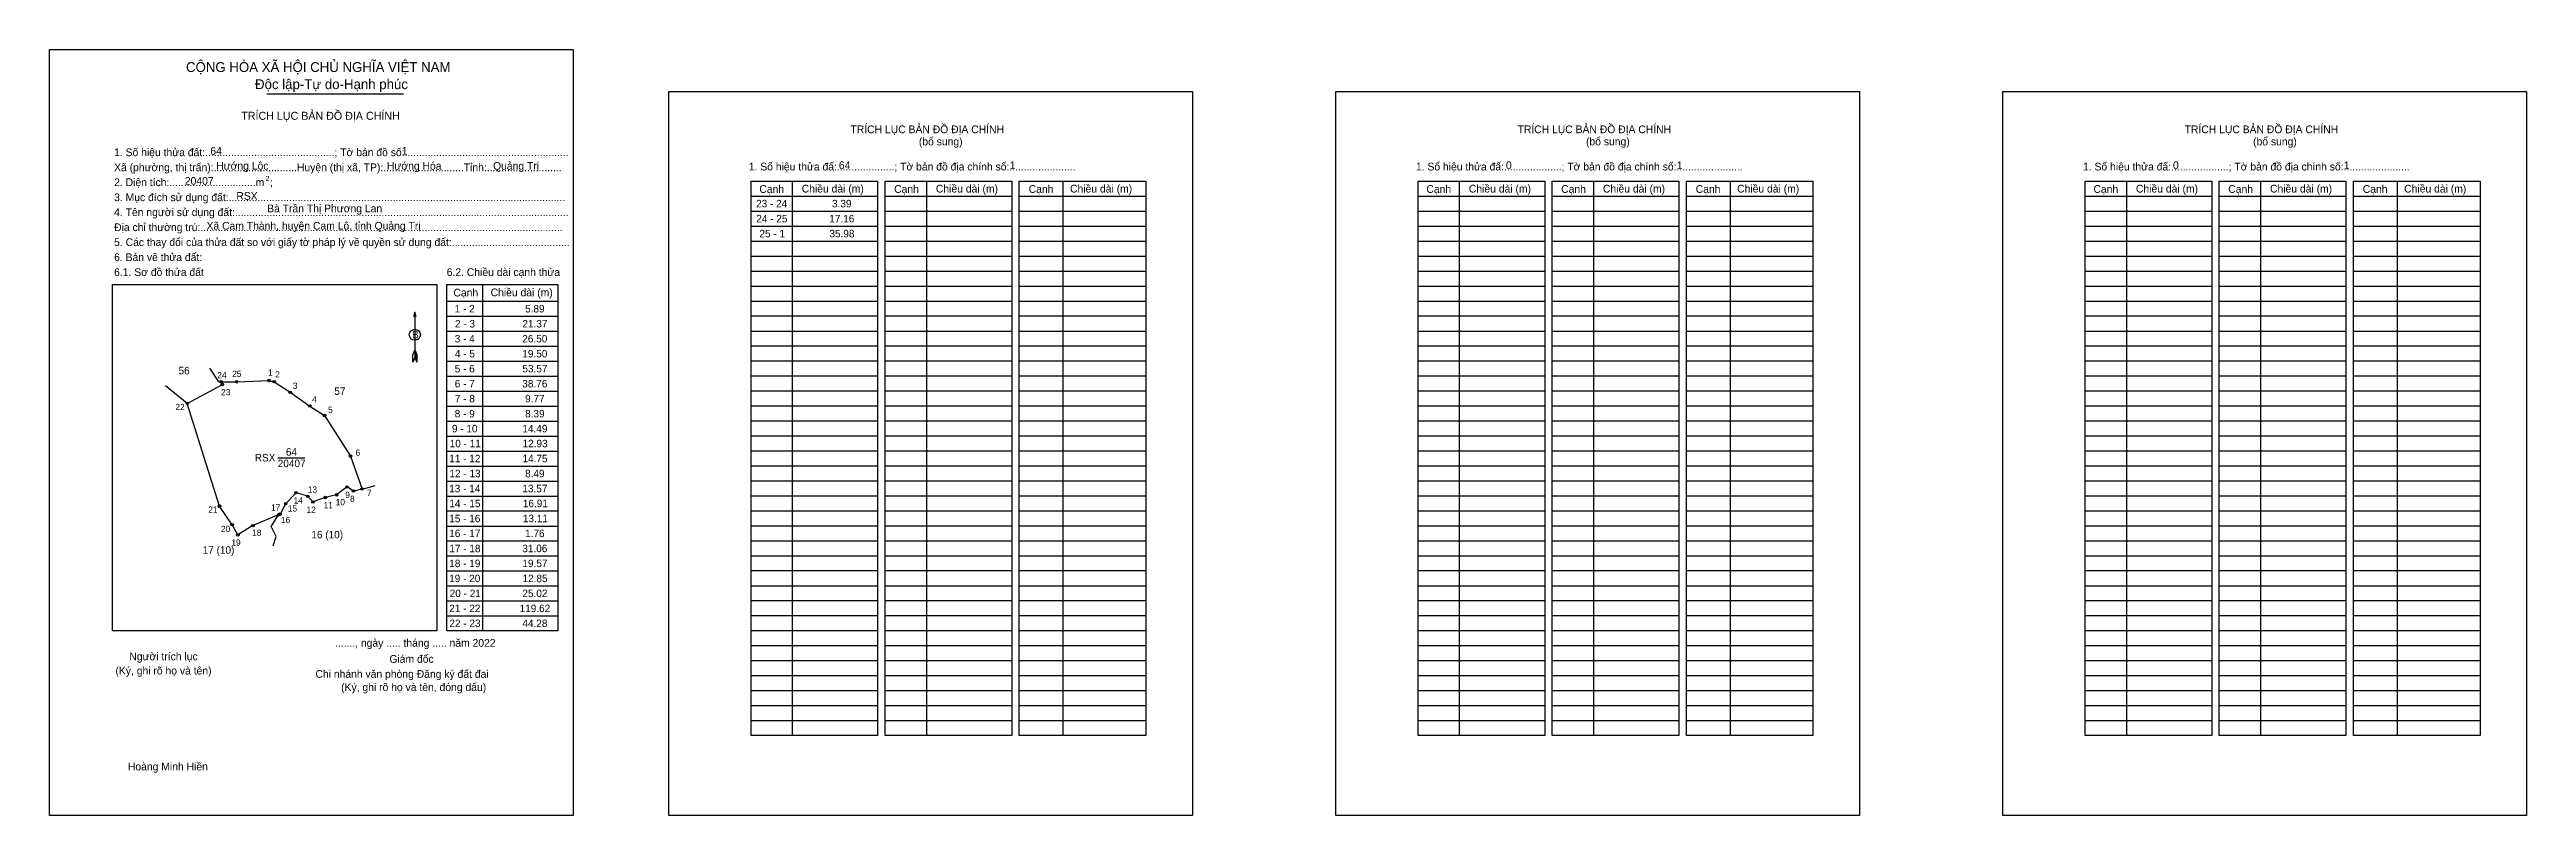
# Model space of a CAD drawing. Extents: x 547205 to 549957, y 1833161 to 1834012.
import ezdxf

# ---------------------------------------------------------------- set-up
doc = ezdxf.new("R2010")
doc.units = 0
for name, color, linetype in [('Level 1', 7, 'Continuous'), ('Level 10', 7, 'Continuous'), ('Level 11', 7, 'Continuous'), ('Level 12', 7, 'Continuous'), ('Level 13', 7, 'Continuous'), ('Level 2', 7, 'Continuous'), ('Level 52', 7, 'Continuous'), ('Level 6', 7, 'Continuous'), ('Level 9', 7, 'Continuous')]:
    doc.layers.add(name, color=color, linetype=linetype)

msp = doc.modelspace()

# ---------------------------------------------------------------- linework, layer by layer
at = {"layer": 'Level 1'}
for p, q in [((547204.5, 1834011.9), (547204.5, 1834011.9)), ((547892.7, 1833965.4), (547892.7, 1833965.4)), ((547984.1, 1833849), (548124.7, 1833849)), ((548029.8, 1833865.6), (548029.8, 1833249.6)), ((548133.1, 1833849), (548273.8, 1833849)), ((548178.9, 1833865.6), (548178.9, 1833249.6)), ((548282.2, 1833849), (548422.8, 1833849)), ((548330.7, 1833865.6), (548330.7, 1833249.6)), ((548725.4, 1833849), (548866.1, 1833849)), ((548771.2, 1833865.6), (548771.2, 1833249.6)), ((548874.4, 1833849), (549015.1, 1833849)), ((548920.2, 1833865.6), (548920.2, 1833249.6)), ((549023.5, 1833849), (549164.2, 1833849)), ((549072, 1833865.6), (549072, 1833249.6)), ((549466.7, 1833849), (549607.4, 1833849)), ((549512.5, 1833865.6), (549512.5, 1833249.6)), ((549615.7, 1833849), (549756.4, 1833849)), ((549661.5, 1833865.6), (549661.5, 1833249.6)), ((549764.8, 1833849), (549905.5, 1833849)), ((549813.4, 1833865.6), (549813.4, 1833249.6)), ((547984.1, 1833832.3), (548124.7, 1833832.3)), ((547984.1, 1833815.7), (548124.7, 1833815.7)), ((548133.1, 1833832.3), (548273.8, 1833832.3)), ((548133.1, 1833815.7), (548273.8, 1833815.7)), ((548282.2, 1833832.3), (548422.8, 1833832.3)), ((548282.2, 1833815.7), (548422.8, 1833815.7)), ((548725.4, 1833832.3), (548866.1, 1833832.3)), ((548725.4, 1833815.7), (548866.1, 1833815.7)), ((548874.4, 1833832.3), (549015.1, 1833832.3)), ((548874.4, 1833815.7), (549015.1, 1833815.7)), ((549023.5, 1833832.3), (549164.2, 1833832.3)), ((549023.5, 1833815.7), (549164.2, 1833815.7)), ((549466.7, 1833832.3), (549607.4, 1833832.3)), ((549466.7, 1833815.7), (549607.4, 1833815.7)), ((549615.7, 1833832.3), (549756.4, 1833832.3)), ((549615.7, 1833815.7), (549756.4, 1833815.7)), ((549764.8, 1833832.3), (549905.5, 1833832.3)), ((549764.8, 1833815.7), (549905.5, 1833815.7)), ((547984.1, 1833799), (548124.7, 1833799)), ((548133.1, 1833799), (548273.8, 1833799)), ((548282.2, 1833799), (548422.8, 1833799)), ((548725.4, 1833799), (548866.1, 1833799)), ((548874.4, 1833799), (549015.1, 1833799)), ((549023.5, 1833799), (549164.2, 1833799)), ((549466.7, 1833799), (549607.4, 1833799)), ((549615.7, 1833799), (549756.4, 1833799)), ((549764.8, 1833799), (549905.5, 1833799)), ((547984.1, 1833782.4), (548124.7, 1833782.4)), ((547984.1, 1833765.7), (548124.7, 1833765.7)), ((548133.1, 1833782.4), (548273.8, 1833782.4)), ((548133.1, 1833765.7), (548273.8, 1833765.7)), ((548282.2, 1833782.4), (548422.8, 1833782.4)), ((548282.2, 1833765.7), (548422.8, 1833765.7)), ((548725.4, 1833782.4), (548866.1, 1833782.4)), ((548725.4, 1833765.7), (548866.1, 1833765.7)), ((548874.4, 1833782.4), (549015.1, 1833782.4)), ((548874.4, 1833765.7), (549015.1, 1833765.7)), ((549023.5, 1833782.4), (549164.2, 1833782.4)), ((549023.5, 1833765.7), (549164.2, 1833765.7)), ((549466.7, 1833782.4), (549607.4, 1833782.4)), ((549466.7, 1833765.7), (549607.4, 1833765.7)), ((549615.7, 1833782.4), (549756.4, 1833782.4)), ((549615.7, 1833765.7), (549756.4, 1833765.7)), ((549764.8, 1833782.4), (549905.5, 1833782.4)), ((549764.8, 1833765.7), (549905.5, 1833765.7)), ((547274.6, 1833750.8), (547274.6, 1833750.8)), ((547685.8, 1833750.8), (547685.8, 1833365.9)), ((547984.1, 1833749.1), (548124.7, 1833749.1)), ((548133.1, 1833749.1), (548273.8, 1833749.1)), ((548282.2, 1833749.1), (548422.8, 1833749.1)), ((548725.4, 1833749.1), (548866.1, 1833749.1)), ((548874.4, 1833749.1), (549015.1, 1833749.1)), ((549023.5, 1833749.1), (549164.2, 1833749.1)), ((549466.7, 1833749.1), (549607.4, 1833749.1)), ((549615.7, 1833749.1), (549756.4, 1833749.1)), ((549764.8, 1833749.1), (549905.5, 1833749.1)), ((547610.5, 1833720.1), (547610.5, 1833669.7)), ((547645.9, 1833732.2), (547769.3, 1833732.2)), ((547645.9, 1833715.5), (547769.3, 1833715.5)), ((547984.1, 1833732.4), (548124.7, 1833732.4)), ((547984.1, 1833715.8), (548124.7, 1833715.8)), ((548133.1, 1833732.4), (548273.8, 1833732.4)), ((548133.1, 1833715.8), (548273.8, 1833715.8)), ((548282.2, 1833732.4), (548422.8, 1833732.4)), ((548282.2, 1833715.8), (548422.8, 1833715.8)), ((548725.4, 1833732.4), (548866.1, 1833732.4)), ((548725.4, 1833715.8), (548866.1, 1833715.8)), ((548874.4, 1833732.4), (549015.1, 1833732.4)), ((548874.4, 1833715.8), (549015.1, 1833715.8)), ((549023.5, 1833732.4), (549164.2, 1833732.4)), ((549023.5, 1833715.8), (549164.2, 1833715.8)), ((549466.7, 1833732.4), (549607.4, 1833732.4)), ((549466.7, 1833715.8), (549607.4, 1833715.8)), ((549615.7, 1833732.4), (549756.4, 1833732.4)), ((549615.7, 1833715.8), (549756.4, 1833715.8)), ((549764.8, 1833732.4), (549905.5, 1833732.4)), ((549764.8, 1833715.8), (549905.5, 1833715.8)), ((547610.5, 1833678), (547608.4, 1833672.9)), ((547610.5, 1833678), (547612.6, 1833672.9)), ((547645.9, 1833698.9), (547769.3, 1833698.9)), ((547645.9, 1833682.2), (547769.3, 1833682.2)), ((547984.1, 1833699.1), (548124.7, 1833699.1)), ((547984.1, 1833682.5), (548124.7, 1833682.5)), ((548133.1, 1833699.1), (548273.8, 1833699.1)), ((548133.1, 1833682.5), (548273.8, 1833682.5)), ((548282.2, 1833699.1), (548422.8, 1833699.1)), ((548282.2, 1833682.5), (548422.8, 1833682.5)), ((548725.4, 1833699.1), (548866.1, 1833699.1)), ((548725.4, 1833682.5), (548866.1, 1833682.5)), ((548874.4, 1833699.1), (549015.1, 1833699.1)), ((548874.4, 1833682.5), (549015.1, 1833682.5)), ((549023.5, 1833699.1), (549164.2, 1833699.1)), ((549023.5, 1833682.5), (549164.2, 1833682.5)), ((549466.7, 1833699.1), (549607.4, 1833699.1)), ((549466.7, 1833682.5), (549607.4, 1833682.5)), ((549615.7, 1833699.1), (549756.4, 1833699.1)), ((549615.7, 1833682.5), (549756.4, 1833682.5)), ((549764.8, 1833699.1), (549905.5, 1833699.1)), ((549764.8, 1833682.5), (549905.5, 1833682.5)), ((547608.3, 1833664.6), (547608.4, 1833672.9)), ((547610.5, 1833669.7), (547608.3, 1833664.6)), ((547610.5, 1833677.3), (547612.6, 1833672.2)), ((547610.5, 1833676.6), (547612.6, 1833671.4)), ((547610.5, 1833675.9), (547612.7, 1833670.7)), ((547610.5, 1833675.1), (547612.7, 1833669.9)), ((547610.5, 1833674.4), (547612.7, 1833669.2)), ((547610.5, 1833673.7), (547612.7, 1833668.4)), ((547610.5, 1833673), (547612.7, 1833667.7)), ((547610.5, 1833672.2), (547612.7, 1833666.9)), ((547610.5, 1833671.5), (547612.7, 1833666.2)), ((547610.5, 1833670.8), (547612.7, 1833665.5)), ((547610.5, 1833669.7), (547612.7, 1833664.6)), ((547612.7, 1833664.6), (547612.6, 1833672.9)), ((547645.9, 1833665.6), (547769.3, 1833665.6)), ((547984.1, 1833665.8), (548124.7, 1833665.8)), ((548133.1, 1833665.8), (548273.8, 1833665.8)), ((548282.2, 1833665.8), (548422.8, 1833665.8)), ((548725.4, 1833665.8), (548866.1, 1833665.8)), ((548874.4, 1833665.8), (549015.1, 1833665.8)), ((549023.5, 1833665.8), (549164.2, 1833665.8)), ((549466.7, 1833665.8), (549607.4, 1833665.8)), ((549615.7, 1833665.8), (549756.4, 1833665.8)), ((549764.8, 1833665.8), (549905.5, 1833665.8)), ((547645.9, 1833648.9), (547769.3, 1833648.9)), ((547645.9, 1833632.3), (547769.3, 1833632.3)), ((547984.1, 1833649.2), (548124.7, 1833649.2)), ((547984.1, 1833632.5), (548124.7, 1833632.5)), ((548133.1, 1833649.2), (548273.8, 1833649.2)), ((548133.1, 1833632.5), (548273.8, 1833632.5)), ((548282.2, 1833649.2), (548422.8, 1833649.2)), ((548282.2, 1833632.5), (548422.8, 1833632.5)), ((548725.4, 1833649.2), (548866.1, 1833649.2)), ((548725.4, 1833632.5), (548866.1, 1833632.5)), ((548874.4, 1833649.2), (549015.1, 1833649.2)), ((548874.4, 1833632.5), (549015.1, 1833632.5)), ((549023.5, 1833649.2), (549164.2, 1833649.2)), ((549023.5, 1833632.5), (549164.2, 1833632.5)), ((549466.7, 1833649.2), (549607.4, 1833649.2)), ((549466.7, 1833632.5), (549607.4, 1833632.5)), ((549615.7, 1833649.2), (549756.4, 1833649.2)), ((549615.7, 1833632.5), (549756.4, 1833632.5)), ((549764.8, 1833649.2), (549905.5, 1833649.2)), ((549764.8, 1833632.5), (549905.5, 1833632.5)), ((547645.9, 1833615.6), (547769.3, 1833615.6)), ((547645.9, 1833599), (547769.3, 1833599)), ((547984.1, 1833615.9), (548124.7, 1833615.9)), ((547984.1, 1833599.2), (548124.7, 1833599.2)), ((548133.1, 1833615.9), (548273.8, 1833615.9)), ((548133.1, 1833599.2), (548273.8, 1833599.2)), ((548282.2, 1833615.9), (548422.8, 1833615.9)), ((548282.2, 1833599.2), (548422.8, 1833599.2)), ((548725.4, 1833615.9), (548866.1, 1833615.9)), ((548725.4, 1833599.2), (548866.1, 1833599.2)), ((548874.4, 1833615.9), (549015.1, 1833615.9)), ((548874.4, 1833599.2), (549015.1, 1833599.2)), ((549023.5, 1833615.9), (549164.2, 1833615.9)), ((549023.5, 1833599.2), (549164.2, 1833599.2)), ((549466.7, 1833615.9), (549607.4, 1833615.9)), ((549466.7, 1833599.2), (549607.4, 1833599.2)), ((549615.7, 1833615.9), (549756.4, 1833615.9)), ((549615.7, 1833599.2), (549756.4, 1833599.2)), ((549764.8, 1833615.9), (549905.5, 1833615.9)), ((549764.8, 1833599.2), (549905.5, 1833599.2)), ((547645.9, 1833582.3), (547769.3, 1833582.3)), ((547984.1, 1833582.6), (548124.7, 1833582.6)), ((548133.1, 1833582.6), (548273.8, 1833582.6)), ((548282.2, 1833582.6), (548422.8, 1833582.6)), ((548725.4, 1833582.6), (548866.1, 1833582.6)), ((548874.4, 1833582.6), (549015.1, 1833582.6)), ((549023.5, 1833582.6), (549164.2, 1833582.6)), ((549466.7, 1833582.6), (549607.4, 1833582.6)), ((549615.7, 1833582.6), (549756.4, 1833582.6)), ((549764.8, 1833582.6), (549905.5, 1833582.6)), ((547645.9, 1833565.7), (547769.3, 1833565.7)), ((547645.9, 1833549), (547769.3, 1833549)), ((547984.1, 1833565.9), (548124.7, 1833565.9)), ((547984.1, 1833549.3), (548124.7, 1833549.3)), ((548133.1, 1833565.9), (548273.8, 1833565.9)), ((548133.1, 1833549.3), (548273.8, 1833549.3)), ((548282.2, 1833565.9), (548422.8, 1833565.9)), ((548282.2, 1833549.3), (548422.8, 1833549.3)), ((548725.4, 1833565.9), (548866.1, 1833565.9)), ((548725.4, 1833549.3), (548866.1, 1833549.3)), ((548874.4, 1833565.9), (549015.1, 1833565.9)), ((548874.4, 1833549.3), (549015.1, 1833549.3)), ((549023.5, 1833565.9), (549164.2, 1833565.9)), ((549023.5, 1833549.3), (549164.2, 1833549.3)), ((549466.7, 1833565.9), (549607.4, 1833565.9)), ((549466.7, 1833549.3), (549607.4, 1833549.3)), ((549615.7, 1833565.9), (549756.4, 1833565.9)), ((549615.7, 1833549.3), (549756.4, 1833549.3)), ((549764.8, 1833565.9), (549905.5, 1833565.9)), ((549764.8, 1833549.3), (549905.5, 1833549.3)), ((547645.9, 1833532.4), (547769.3, 1833532.4)), ((547645.9, 1833515.7), (547769.3, 1833515.7)), ((547984.1, 1833532.6), (548124.7, 1833532.6)), ((547984.1, 1833516), (548124.7, 1833516)), ((548133.1, 1833532.6), (548273.8, 1833532.6)), ((548133.1, 1833516), (548273.8, 1833516)), ((548282.2, 1833532.6), (548422.8, 1833532.6)), ((548282.2, 1833516), (548422.8, 1833516)), ((548725.4, 1833532.6), (548866.1, 1833532.6)), ((548725.4, 1833516), (548866.1, 1833516)), ((548874.4, 1833532.6), (549015.1, 1833532.6)), ((548874.4, 1833516), (549015.1, 1833516)), ((549023.5, 1833532.6), (549164.2, 1833532.6)), ((549023.5, 1833516), (549164.2, 1833516)), ((549466.7, 1833532.6), (549607.4, 1833532.6)), ((549466.7, 1833516), (549607.4, 1833516)), ((549615.7, 1833532.6), (549756.4, 1833532.6)), ((549615.7, 1833516), (549756.4, 1833516)), ((549764.8, 1833532.6), (549905.5, 1833532.6)), ((549764.8, 1833516), (549905.5, 1833516)), ((547645.9, 1833499.1), (547769.3, 1833499.1)), ((547984.1, 1833499.3), (548124.7, 1833499.3)), ((548133.1, 1833499.3), (548273.8, 1833499.3)), ((548282.2, 1833499.3), (548422.8, 1833499.3)), ((548725.4, 1833499.3), (548866.1, 1833499.3)), ((548874.4, 1833499.3), (549015.1, 1833499.3)), ((549023.5, 1833499.3), (549164.2, 1833499.3)), ((549466.7, 1833499.3), (549607.4, 1833499.3)), ((549615.7, 1833499.3), (549756.4, 1833499.3)), ((549764.8, 1833499.3), (549905.5, 1833499.3)), ((547645.9, 1833482.4), (547769.3, 1833482.4)), ((547645.9, 1833465.8), (547769.3, 1833465.8)), ((547984.1, 1833482.7), (548124.7, 1833482.7)), ((547984.1, 1833466), (548124.7, 1833466)), ((548133.1, 1833482.7), (548273.8, 1833482.7)), ((548133.1, 1833466), (548273.8, 1833466)), ((548282.2, 1833482.7), (548422.8, 1833482.7)), ((548282.2, 1833466), (548422.8, 1833466)), ((548725.4, 1833482.7), (548866.1, 1833482.7)), ((548725.4, 1833466), (548866.1, 1833466)), ((548874.4, 1833482.7), (549015.1, 1833482.7)), ((548874.4, 1833466), (549015.1, 1833466)), ((549023.5, 1833482.7), (549164.2, 1833482.7)), ((549023.5, 1833466), (549164.2, 1833466)), ((549466.7, 1833482.7), (549607.4, 1833482.7)), ((549466.7, 1833466), (549607.4, 1833466)), ((549615.7, 1833482.7), (549756.4, 1833482.7)), ((549615.7, 1833466), (549756.4, 1833466)), ((549764.8, 1833482.7), (549905.5, 1833482.7)), ((549764.8, 1833466), (549905.5, 1833466)), ((547645.9, 1833449.1), (547769.3, 1833449.1)), ((547645.9, 1833432.5), (547769.3, 1833432.5)), ((547984.1, 1833449.4), (548124.7, 1833449.4)), ((547984.1, 1833432.8), (548124.7, 1833432.8)), ((548133.1, 1833449.4), (548273.8, 1833449.4)), ((548133.1, 1833432.8), (548273.8, 1833432.8)), ((548282.2, 1833449.4), (548422.8, 1833449.4)), ((548282.2, 1833432.8), (548422.8, 1833432.8)), ((548725.4, 1833449.4), (548866.1, 1833449.4)), ((548725.4, 1833432.8), (548866.1, 1833432.8)), ((548874.4, 1833449.4), (549015.1, 1833449.4)), ((548874.4, 1833432.8), (549015.1, 1833432.8)), ((549023.5, 1833449.4), (549164.2, 1833449.4)), ((549023.5, 1833432.8), (549164.2, 1833432.8)), ((549466.7, 1833449.4), (549607.4, 1833449.4)), ((549466.7, 1833432.8), (549607.4, 1833432.8)), ((549615.7, 1833449.4), (549756.4, 1833449.4)), ((549615.7, 1833432.8), (549756.4, 1833432.8)), ((549764.8, 1833449.4), (549905.5, 1833449.4)), ((549764.8, 1833432.8), (549905.5, 1833432.8)), ((547645.9, 1833415.8), (547769.3, 1833415.8)), ((547984.1, 1833416.1), (548124.7, 1833416.1)), ((548133.1, 1833416.1), (548273.8, 1833416.1)), ((548282.2, 1833416.1), (548422.8, 1833416.1)), ((548725.4, 1833416.1), (548866.1, 1833416.1)), ((548874.4, 1833416.1), (549015.1, 1833416.1)), ((549023.5, 1833416.1), (549164.2, 1833416.1)), ((549466.7, 1833416.1), (549607.4, 1833416.1)), ((549615.7, 1833416.1), (549756.4, 1833416.1)), ((549764.8, 1833416.1), (549905.5, 1833416.1)), ((547645.9, 1833399.2), (547769.3, 1833399.2)), ((547645.9, 1833382.5), (547769.3, 1833382.5)), ((547984.1, 1833399.5), (548124.7, 1833399.5)), ((547984.1, 1833382.8), (548124.7, 1833382.8)), ((548133.1, 1833399.5), (548273.8, 1833399.5)), ((548133.1, 1833382.8), (548273.8, 1833382.8)), ((548282.2, 1833399.5), (548422.8, 1833399.5)), ((548282.2, 1833382.8), (548422.8, 1833382.8)), ((548725.4, 1833399.5), (548866.1, 1833399.5)), ((548725.4, 1833382.8), (548866.1, 1833382.8)), ((548874.4, 1833399.5), (549015.1, 1833399.5)), ((548874.4, 1833382.8), (549015.1, 1833382.8)), ((549023.5, 1833399.5), (549164.2, 1833399.5)), ((549023.5, 1833382.8), (549164.2, 1833382.8)), ((549466.7, 1833399.5), (549607.4, 1833399.5)), ((549466.7, 1833382.8), (549607.4, 1833382.8)), ((549615.7, 1833399.5), (549756.4, 1833399.5)), ((549615.7, 1833382.8), (549756.4, 1833382.8)), ((549764.8, 1833399.5), (549905.5, 1833399.5)), ((549764.8, 1833382.8), (549905.5, 1833382.8)), ((547634.8, 1833365.9), (547634.8, 1833365.9)), ((547984.1, 1833366.2), (548124.7, 1833366.2)), ((547984.1, 1833349.5), (548124.7, 1833349.5)), ((548133.1, 1833366.2), (548273.8, 1833366.2)), ((548133.1, 1833349.5), (548273.8, 1833349.5)), ((548282.2, 1833366.2), (548422.8, 1833366.2)), ((548282.2, 1833349.5), (548422.8, 1833349.5)), ((548725.4, 1833366.2), (548866.1, 1833366.2)), ((548725.4, 1833349.5), (548866.1, 1833349.5)), ((548874.4, 1833366.2), (549015.1, 1833366.2)), ((548874.4, 1833349.5), (549015.1, 1833349.5)), ((549023.5, 1833366.2), (549164.2, 1833366.2)), ((549023.5, 1833349.5), (549164.2, 1833349.5)), ((549466.7, 1833366.2), (549607.4, 1833366.2)), ((549466.7, 1833349.5), (549607.4, 1833349.5)), ((549615.7, 1833366.2), (549756.4, 1833366.2)), ((549615.7, 1833349.5), (549756.4, 1833349.5)), ((549764.8, 1833366.2), (549905.5, 1833366.2)), ((549764.8, 1833349.5), (549905.5, 1833349.5)), ((547984.1, 1833332.9), (548124.7, 1833332.9)), ((548133.1, 1833332.9), (548273.8, 1833332.9)), ((548282.2, 1833332.9), (548422.8, 1833332.9)), ((548725.4, 1833332.9), (548866.1, 1833332.9)), ((548874.4, 1833332.9), (549015.1, 1833332.9)), ((549023.5, 1833332.9), (549164.2, 1833332.9)), ((549466.7, 1833332.9), (549607.4, 1833332.9)), ((549615.7, 1833332.9), (549756.4, 1833332.9)), ((549764.8, 1833332.9), (549905.5, 1833332.9)), ((547984.1, 1833316.2), (548124.7, 1833316.2)), ((547984.1, 1833299.6), (548124.7, 1833299.6)), ((548133.1, 1833316.2), (548273.8, 1833316.2)), ((548133.1, 1833299.6), (548273.8, 1833299.6)), ((548282.2, 1833316.2), (548422.8, 1833316.2)), ((548282.2, 1833299.6), (548422.8, 1833299.6)), ((548725.4, 1833316.2), (548866.1, 1833316.2)), ((548725.4, 1833299.6), (548866.1, 1833299.6)), ((548874.4, 1833316.2), (549015.1, 1833316.2)), ((548874.4, 1833299.6), (549015.1, 1833299.6)), ((549023.5, 1833316.2), (549164.2, 1833316.2)), ((549023.5, 1833299.6), (549164.2, 1833299.6)), ((549466.7, 1833316.2), (549607.4, 1833316.2)), ((549466.7, 1833299.6), (549607.4, 1833299.6)), ((549615.7, 1833316.2), (549756.4, 1833316.2)), ((549615.7, 1833299.6), (549756.4, 1833299.6)), ((549764.8, 1833316.2), (549905.5, 1833316.2)), ((549764.8, 1833299.6), (549905.5, 1833299.6)), ((547984.1, 1833282.9), (548124.7, 1833282.9)), ((547984.1, 1833266.3), (548124.7, 1833266.3)), ((548133.1, 1833282.9), (548273.8, 1833282.9)), ((548133.1, 1833266.3), (548273.8, 1833266.3)), ((548282.2, 1833282.9), (548422.8, 1833282.9)), ((548282.2, 1833266.3), (548422.8, 1833266.3)), ((548725.4, 1833282.9), (548866.1, 1833282.9)), ((548725.4, 1833266.3), (548866.1, 1833266.3)), ((548874.4, 1833282.9), (549015.1, 1833282.9)), ((548874.4, 1833266.3), (549015.1, 1833266.3)), ((549023.5, 1833282.9), (549164.2, 1833282.9)), ((549023.5, 1833266.3), (549164.2, 1833266.3)), ((549466.7, 1833282.9), (549607.4, 1833282.9)), ((549466.7, 1833266.3), (549607.4, 1833266.3)), ((549615.7, 1833282.9), (549756.4, 1833282.9)), ((549615.7, 1833266.3), (549756.4, 1833266.3)), ((549764.8, 1833282.9), (549905.5, 1833282.9)), ((549764.8, 1833266.3), (549905.5, 1833266.3)), ((547786.3, 1833160.7), (547786.3, 1833160.7)), ((548474.5, 1833160.7), (548474.5, 1833160.7))]:
    msp.add_line(p, q, dxfattribs=at)
for points in [[(547984.1, 1833865.6), (548124.7, 1833865.6), (548124.7, 1833249.6), (547984.1, 1833249.6)], [(548133.1, 1833865.6), (548273.8, 1833865.6), (548273.8, 1833249.6), (548133.1, 1833249.6)], [(548282.2, 1833865.6), (548422.8, 1833865.6), (548422.8, 1833249.6), (548282.2, 1833249.6)], [(548725.4, 1833865.6), (548866.1, 1833865.6), (548866.1, 1833249.6), (548725.4, 1833249.6)], [(548874.4, 1833865.6), (549015.1, 1833865.6), (549015.1, 1833249.6), (548874.4, 1833249.6)], [(549023.5, 1833865.6), (549164.2, 1833865.6), (549164.2, 1833249.6), (549023.5, 1833249.6)], [(549466.7, 1833865.6), (549607.4, 1833865.6), (549607.4, 1833249.6), (549466.7, 1833249.6)], [(549615.7, 1833865.6), (549756.4, 1833865.6), (549756.4, 1833249.6), (549615.7, 1833249.6)], [(549764.8, 1833865.6), (549905.5, 1833865.6), (549905.5, 1833249.6), (549764.8, 1833249.6)], [(547274.6, 1833750.8), (547634.8, 1833750.8), (547634.8, 1833365.9), (547274.6, 1833365.9)], [(547645.9, 1833750.8), (547769.3, 1833750.8), (547769.3, 1833365.9), (547645.9, 1833365.9)]]:
    msp.add_lwpolyline(points, close=True, dxfattribs=at)
msp.add_lwpolyline([(547611.9, 1833714.7), (547610.5, 1833720.1), (547609.1, 1833714.7)], dxfattribs=at)
msp.add_circle((547610.5, 1833694.9), 6.15, dxfattribs=at)
at = {"layer": 'Level 10'}
msp.add_line((547357.6, 1833618.6), (547333.3, 1833638), dxfattribs=at)
msp.add_lwpolyline([(547454.2, 1833642.8), (547472, 1833631), (547493.7, 1833615.7), (547510.1, 1833605.2), (547539, 1833560.1), (547551.8, 1833523.5), (547542.3, 1833521.3), (547535.2, 1833525.8), (547523.6, 1833517), (547511, 1833514.1), (547497.2, 1833509.1), (547491.5, 1833515.4), (547478.5, 1833519.4), (547466.9, 1833507.2), (547460.7, 1833495.6), (547459.1, 1833494.9), (547430.5, 1833482.8), (547413.8, 1833472.6), (547407.5, 1833483.8), (547393.4, 1833504.5), (547357.6, 1833618.6), (547396.6, 1833639.6), (547395.3, 1833642.7), (547412.5, 1833642.7), (547448.4, 1833644.1)], close=True, dxfattribs=at)
msp.add_lwpolyline([(547453.2, 1833460.3), (547456.5, 1833470.8), (547450.8, 1833482), (547459.1, 1833494.9)], dxfattribs=at)
at = {"layer": 'Level 11'}
for centre in [(547395.3, 1833642.7), (547396.6, 1833639.6), (547412.5, 1833642.7), (547448.4, 1833644.1), (547454.2, 1833642.8), (547454.2, 1833642.8), (547472, 1833631), (547357.6, 1833618.6), (547493.7, 1833615.7), (547510.1, 1833605.2), (547539, 1833560.1), (547478.5, 1833519.4), (547491.5, 1833515.4), (547511, 1833514.1), (547523.6, 1833517), (547535.2, 1833525.8), (547542.3, 1833521.3), (547551.8, 1833523.5), (547393.4, 1833504.5), (547407.5, 1833483.8), (547459.1, 1833494.9), (547460.7, 1833495.6), (547466.9, 1833507.2), (547497.2, 1833509.1), (547413.8, 1833472.6), (547430.5, 1833482.8)]:
    msp.add_circle(centre, 1.39, dxfattribs=at)
at = {"layer": 'Level 12'}
msp.add_line((547392.5, 1833642.7), (547382.5, 1833657.7), dxfattribs=at)
msp.add_line((547392.5, 1833642.7), (547382.5, 1833657.7), dxfattribs=at)
for points in [[(547392.5, 1833642.7), (547395.3, 1833642.7)], [(547392.5, 1833642.7), (547395.3, 1833642.7)], [(547551.8, 1833523.5), (547566.3, 1833527.4)], [(547551.8, 1833523.5), (547566.3, 1833527.4)]]:
    msp.add_lwpolyline(points, dxfattribs=at)
at = {"layer": 'Level 13'}
msp.add_line((547445.9, 1833962.7), (547597.8, 1833962.7), dxfattribs=at)
at = {"layer": 'Level 2'}
for points in [[(547204.5, 1834011.9), (547786.3, 1834011.9), (547786.3, 1833160.7), (547204.5, 1833160.7)], [(547892.7, 1833965.4), (548474.5, 1833965.4), (548474.5, 1833160.7), (547892.7, 1833160.7)], [(548634, 1833965.4), (549215.8, 1833965.4), (549215.8, 1833160.7), (548634, 1833160.7)], [(549375.3, 1833965.4), (549957.1, 1833965.4), (549957.1, 1833160.7), (549375.3, 1833160.7)]]:
    msp.add_lwpolyline(points, close=True, dxfattribs=at)
at = {"layer": 'Level 9'}
msp.add_line((547458.1, 1833558.3), (547488.3, 1833558.3), dxfattribs=at)

# ---------------------------------------------------------------- texts
at = {"layer": 'Level 1'}
for s, height, p in [('TRÍCH LỤC BẢN ĐỒ ĐỊA CHÍNH', 8.88, (547417.6, 1833933.8)), ('TRÍCH LỤC BẢN ĐỒ ĐỊA CHÍNH', 8.602, (548094.6, 1833918.9)), ('TRÍCH LỤC BẢN ĐỒ ĐỊA CHÍNH', 8.602, (548835.9, 1833918.9)), ('TRÍCH LỤC BẢN ĐỒ ĐỊA CHÍNH', 8.602, (549577.2, 1833918.9)), ('1. Số hiệu thửa đất:.............................................; Tờ bản đồ số:.........................................................', 8.6021, (547276.3, 1833893.4)), ('(bổ sung)', 8.6, (548170.6, 1833905.4)), ('(bổ sung)', 8.6, (548912, 1833905.4)), ('(bổ sung)', 8.6, (549653.3, 1833905.4)), ('Xã (phường, thị trấn):.............................Huyện (thị xã, TP):............................Tỉnh:..........................', 8.6021, (547276.3, 1833876.7)), ('2', 5.55, (547444.7, 1833865.9)), ('1. Số hiệu thửa đấ:....................; Tờ bản đồ địa chính số:.......................', 8.602, (547981.6, 1833877.5)), ('1. Số hiệu thửa đấ:....................; Tờ bản đồ địa chính số:.......................', 8.602, (548723, 1833877.5)), ('1. Số hiệu thửa đấ:....................; Tờ bản đồ địa chính số:.......................', 8.602, (549464.3, 1833877.5)), ('3. Mục đích sử dụng đất:.....................................................................................................................', 8.6021, (547276.3, 1833843.4)), ('2. Diện tích:..............................m  ;', 8.602, (547276.3, 1833860.1)), ('Cạnh', 8.6, (547993.3, 1833852.6)), ('Chiều dài (m)', 8.602, (548040.4, 1833853)), ('Cạnh', 8.6, (548143.1, 1833852.6)), ('Chiều dài (m)', 8.602, (548189.5, 1833853)), ('Cạnh', 8.6, (548292.6, 1833852.6)), ('Chiều dài (m)', 8.602, (548338.6, 1833853)), ('Cạnh', 8.6, (548734.6, 1833852.6)), ('Chiều dài (m)', 8.602, (548781.8, 1833853)), ('Cạnh', 8.6, (548884.4, 1833852.6)), ('Chiều dài (m)', 8.602, (548930.8, 1833853)), ('Cạnh', 8.6, (549033.9, 1833852.6)), ('Chiều dài (m)', 8.602, (549079.9, 1833853)), ('Cạnh', 8.6, (549475.9, 1833852.6)), ('Chiều dài (m)', 8.602, (549523.1, 1833853)), ('Cạnh', 8.6, (549625.7, 1833852.6)), ('Chiều dài (m)', 8.602, (549672.1, 1833853)), ('Cạnh', 8.6, (549775.2, 1833852.6)), ('Chiều dài (m)', 8.602, (549821.2, 1833853)), ('Địa chỉ thường trú:..............................................................................................................................', 8.6021, (547276.3, 1833810.1)), ('4. Tên người sử dụng đất:....................................................................................................................', 8.6021, (547276.3, 1833826.8)), ('5. Các thay đổi của thửa đất so với giấy tờ pháp lý về quyền sử dụng đất:.........................................', 8.6021, (547276.3, 1833793.5)), ('6. Bản vẽ thửa đất:', 8.602, (547276.3, 1833776.8)), ('6.1. Sơ đồ thửa đất', 8.602, (547276.3, 1833760.2)), ('6.2. Chiều dài cạnh thửa', 8.602, (547645.9, 1833760.2)), ('Cạnh', 8.6, (547653.4, 1833737.5)), ('Chiều dài (m)', 8.602, (547694.7, 1833737.7)), ('B', 8.32, (547607.4, 1833690.9)), ('......., ngày ..... tháng ..... năm 2022', 8.602, (547521.8, 1833348.2)), ('(Ký, ghi rõ họ và tên)', 8.602, (547277.8, 1833317.4)), ('Người trích lục', 8.602, (547293.2, 1833333.2)), ('Chi nhánh văn phòng Đăng ký đất đai', 8.602, (547500, 1833313.7)), ('Giám đốc', 8.6, (547582.2, 1833330.4)), ('(Ký, ghi rõ họ và tên, đóng dấu)', 8.602, (547528.6, 1833299)), ('Hoàng Minh Hiền', 8.602, (547291.6, 1833210.8))]:
    msp.add_text(s, height=height, dxfattribs=at).set_placement(p)
at = {"layer": 'Level 13'}
for s, height, p in [('CỘNG HÒA XÃ HỘI CHỦ NGHĨA VIỆT NAM', 10.988, (547356.2, 1833986.9)), ('Độc lập-Tự do-Hạnh phúc', 10.988, (547432.9, 1833967.9)), ('56', 8.32, (547347.9, 1833651)), ('57', 8.32, (547521, 1833628.1)), ('64', 8.32, (547467.2, 1833560.6)), ('RSX', 8.32, (547432.6, 1833554.2)), ('20407', 8.32, (547458.1, 1833547.8)), ('17 (10)', 8.32, (547374.7, 1833451.6)), ('16 (10)', 8.32, (547495.5, 1833468.7))]:
    msp.add_text(s, height=height, dxfattribs=at).set_placement(p)
at = {"layer": 'Level 52'}
for s, p in [('23 - 24', (547989.7, 1833836.5)), ('3.39', (548074.1, 1833836.5)), ('24 - 25', (547989.9, 1833819.8)), ('17.16', (548071, 1833819.8)), ('25 - 1', (547993.4, 1833803.2)), ('35.98', (548071.2, 1833803.2)), ('2 - 3', (547655.1, 1833703)), ('1 - 2', (547654.8, 1833719.7)), ('21.37', (547730, 1833703)), ('5.89', (547733, 1833719.7)), ('3 - 4', (547654.8, 1833686.4)), ('4 - 5', (547655, 1833669.7)), ('26.50', (547729.9, 1833686.4)), ('19.50', (547729.9, 1833669.7)), ('5 - 6', (547654.8, 1833653.1)), ('53.57', (547730, 1833653.1)), ('6 - 7', (547654.8, 1833636.4)), ('7 - 8', (547654.9, 1833619.8)), ('38.76', (547729.9, 1833636.4)), ('9.77', (547733, 1833619.8)), ('8 - 9', (547654.8, 1833603.1)), ('8.39', (547733, 1833603.1)), ('10 - 11', (547649.2, 1833569.9)), ('9 - 10', (547651.7, 1833586.5)), ('14.49', (547730, 1833586.5)), ('12.93', (547730.2, 1833569.9)), ('11 - 12', (547648.7, 1833553.2)), ('12 - 13', (547648.9, 1833536.6)), ('14.75', (547730.1, 1833553.2)), ('8.49', (547733, 1833536.6)), ('13 - 14', (547648.6, 1833519.9)), ('13.57', (547730, 1833519.9)), ('15 - 16', (547648.7, 1833486.6)), ('14 - 15', (547648.8, 1833503.3)), ('16.91', (547730.5, 1833503.3)), ('13.11', (547730.5, 1833486.6)), ('16 - 17', (547648.7, 1833470)), ('17 - 18', (547648.8, 1833453.3)), ('31.06', (547729.9, 1833453.3)), ('1.76', (547733, 1833470)), ('18 - 19', (547648.7, 1833436.7)), ('19.57', (547730, 1833436.7)), ('19 - 20', (547648.6, 1833420)), ('20 - 21', (547649.2, 1833403.4)), ('25.02', (547730, 1833403.4)), ('12.85', (547730.1, 1833420)), ('21 - 22', (547648.7, 1833386.7)), ('22 - 23', (547648.9, 1833370.1)), ('119.62', (547726.9, 1833386.7)), ('44.28', (547730, 1833370.1))]:
    msp.add_text(s, height=8.32, dxfattribs=at).set_placement(p)
at = {"layer": 'Level 6'}
for s, height, p in [('64', 8.6, (547383.2, 1833894.9)), ('1', 8.6, (547595.9, 1833895)), ('Hướng Lộc', 8.6, (547389.8, 1833878.4)), ('Hướng Hóa', 8.6, (547579.5, 1833878.3)), ('Quảng Trị', 8.6, (547697.4, 1833878.3)), ('64', 8.6, (548081.7, 1833879)), ('1', 8.6, (548271.5, 1833879)), ('0', 8.6, (548823, 1833879)), ('1', 8.6, (549012.8, 1833879)), ('0', 8.6, (549564.3, 1833879)), ('1', 8.6, (549754.1, 1833879)), ('20407', 8.6, (547354.9, 1833861.6)), ('RSX', 8.6, (547412.1, 1833844.9)), ('Xã Cam Thành, huyện Cam Lộ, tỉnh Quảng Trị', 8.602, (547379, 1833811.7)), ('Bà Trần Thị Phương Lan', 8.602, (547446.4, 1833831))]:
    msp.add_text(s, height=height, dxfattribs=at).set_placement(p)
at = {"layer": 'Level 9'}
for s, p in [('24', (547391, 1833646.6)), ('25', (547407.5, 1833648.1)), ('1', (547447.3, 1833649.4)), ('2', (547455.3, 1833647.5)), ('23', (547395.2, 1833627.7)), ('3', (547474.9, 1833634.8)), ('4', (547496.2, 1833619.6)), ('22', (547344.4, 1833611.2)), ('5', (547514.1, 1833608)), ('6', (547544.6, 1833560.5)), ('14', (547475.8, 1833507.4)), ('13', (547491.5, 1833519.4)), ('9', (547533.2, 1833513.5)), ('8', (547538.5, 1833509.1)), ('7', (547557.2, 1833515.7)), ('21', (547380.9, 1833497.2)), ('17', (547450.7, 1833499.6)), ('16', (547461.7, 1833485.6)), ('15', (547469.3, 1833498.5)), ('12', (547490.1, 1833497)), ('11', (547509.1, 1833502.2)), ('10', (547522.5, 1833505.5)), ('20', (547395, 1833475.7)), ('19', (547406.6, 1833460.5)), ('18', (547429.7, 1833471.5))]:
    msp.add_text(s, height=6.94, dxfattribs=at).set_placement(p)

doc.saveas('drawing.dxf')
